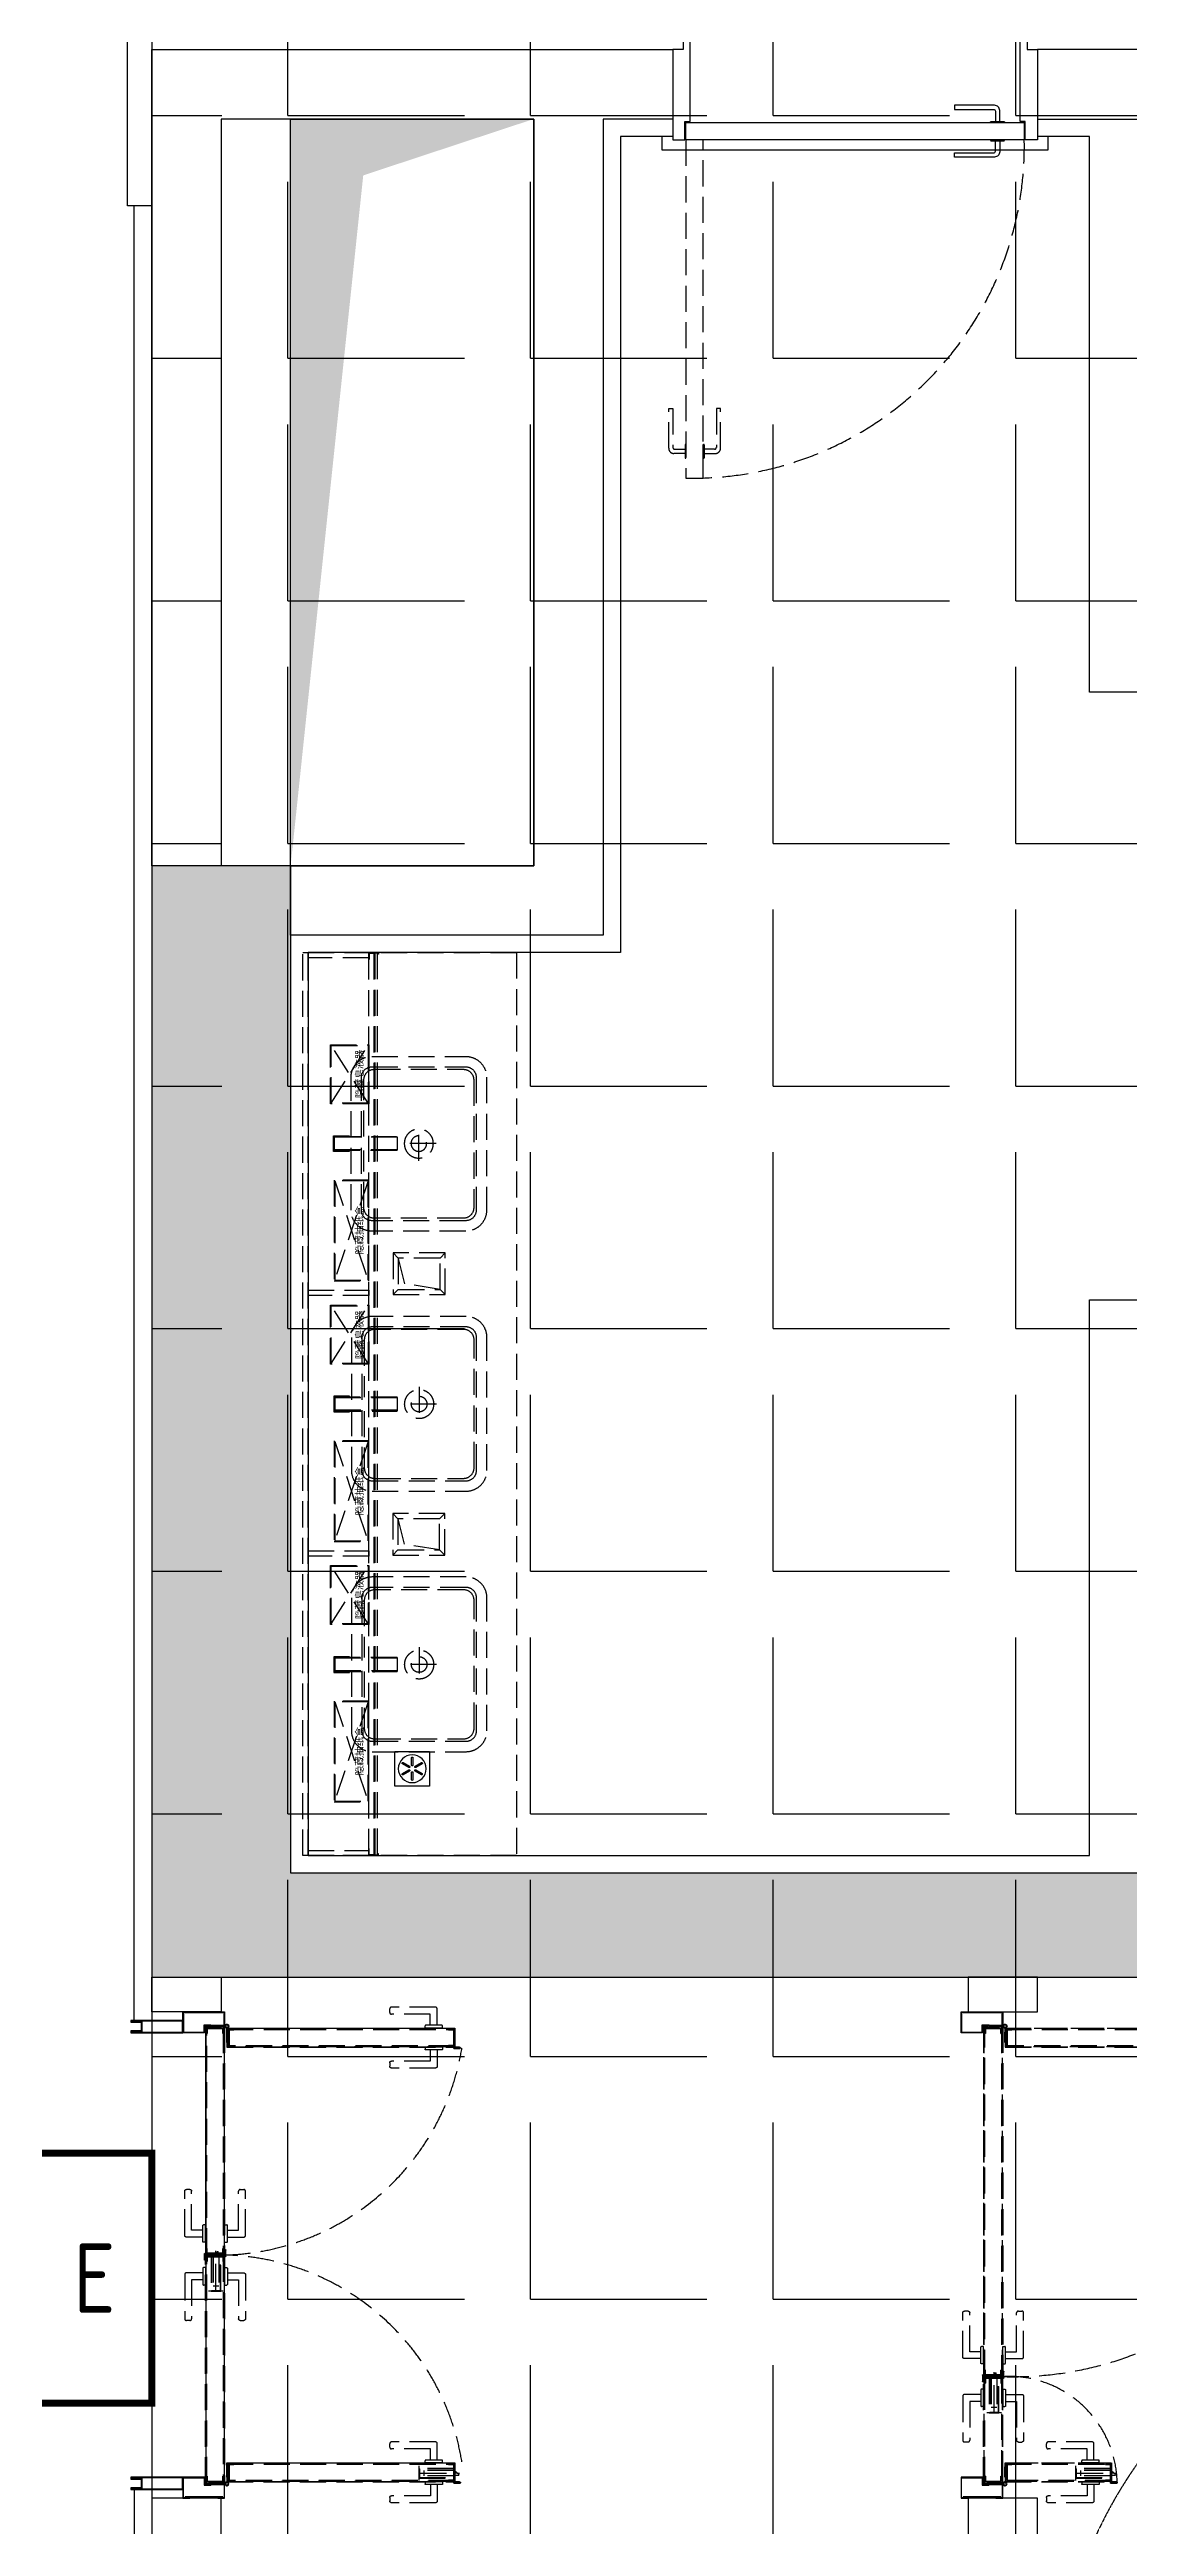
# Model space of a CAD drawing. Extents: x -284868 to 304789, y -137694 to 137894.
# Drawn here: x 134702 to 137811, y -6424 to 707 of the extents above; entities that cross this region are included whole.
import ezdxf
from ezdxf.enums import TextEntityAlignment as Align

# ---------------------------------------------------------------- set-up
doc = ezdxf.new("R2010")
doc.units = 0
doc.set_wipeout_variables(frame=1)
doc.linetypes.add('DASH', pattern=[0.35, 0.25, -0.1])
doc.layers.get('0').update_dxf_attribs({"linetype": 'CONTINUOUS'})
for name, color, linetype in [('0-墙', 4, 'CONTINUOUS'), ('0-建筑柱体', 251, 'CONTINUOUS'), ('0-非设计区域', 251, 'CONTINUOUS'), ('1P-DOOR-门扇', 2, 'CONTINUOUS'), ('1P-DP-门套', 2, 'CONTINUOUS'), ('1P-WFF-墙面完成面', 200, 'CONTINUOUS'), ('EQUIP-应急', 3, 'CONTINUOUS'), ('F-地漏', 8, 'CONTINUOUS'), ('P-完成面', 42, 'CONTINUOUS'), ('P-平面家具', 3, 'CONTINUOUS'), ('P-平面楼梯', 3, 'CONTINUOUS'), ('P-门扇', 6, 'CONTINUOUS')]:
    doc.layers.add(name, color=color, linetype=linetype)
doc.styles.add('_TEL_ATTDEF', font='GBENOR', dxfattribs={"width": 0.8, "height": 3, "bigfont": 'GBCBIG'})
doc.styles.add('_TEL_DIM', font='SIMPLEX', dxfattribs={"width": 0.8, "height": 3.5, "bigfont": 'HZTXT'})
doc.styles.add('微软雅黑', font='')
doc.styles.get('微软雅黑').set_extended_font_data('Microsoft YaHei')
pattern_1 = [(45, (-0.1692, 11.7), (-1.12253, 1.12253), []), (135, (-0.1692, 11.7), (-1.12253, -1.12253), [])]
pattern_2 = [(225, (0.1692, 38.3), (1.12253, -1.12253), []), (315, (0.1692, 38.3), (1.12253, 1.12253), [])]

# ---------------------------------------------------------------- blocks, each defined once
blk = doc.blocks.new('sgASGHHHH')
for points in [[(-109045.8, -904074), (-109045.8, -907274), (-108645.8, -906974), (-108645.8, -904074)], [(-108645.8, -906974), (-109045.8, -907274), (-102645.8, -907274), (-102995.8, -906974)]]:
    blk.add_hatch(color=256).paths.add_polyline_path(points)
at = {"color": 4}
for p, q in [((-109045.8, -904074), (-109045.8, -907274)), ((-108645.8, -904074), (-109045.8, -904074)), ((-108645.8, -904074), (-108645.8, -906974)), ((-108645.8, -906974), (-102995.8, -906974)), ((-109045.8, -907274), (-102645.8, -907274))]:
    blk.add_line(p, q, dxfattribs=at)
blk = doc.blocks.new('A$C00a7c3ed')
at = {"linetype": 'DASH'}
blk.add_lwpolyline([(-3800, 0, 0.414206), (-5100, -1300)], format="xyb", dxfattribs=at)
blk = doc.blocks.new('A$C612A7C51')
for p, q in [((0.2, 34.9), (2.5, 34.9)), ((0.2, 34.9), (0.2, -1.2)), ((2.5, 34.9), (2.5, -1.2)), ((0.2, -1.2), (0.6, -3.1))]:
    blk.add_line(p, q)
for centre, radius, start, end in [((1.4, -6.7), 5.62, 101.53696, 78.46304), ((1.4, -6.7), 3.75, 100.86771, 85.47503), ((3.5, -0.1), 3.43, 199.35235, 238.0625)]:
    blk.add_arc(centre, radius, start, end)
blk = doc.blocks.new('A$C46293241')
at = {"layer": '1P-DP-门套'}
h = blk.add_hatch(dxfattribs=at)
h.set_pattern_fill('ANSI37', color=8, scale=0.3, style=0)
h.set_pattern_definition([(45, (-55.7338, 55.9993), (-0.67352, 0.67352), []), (135, (-55.7338, 55.9993), (-0.67352, -0.67352), [])])
h.paths.add_polyline_path([(-44.4, 58), (-44.4, 56), (-55.7, 56), (-55.7, 58)])
h = blk.add_hatch(dxfattribs=at)
h.set_pattern_fill('ANSI37', color=8, scale=0.3, style=0)
h.set_pattern_definition([(45, (-40.75, 41.9725), (-0.67352, 0.67352), []), (135, (-40.75, 41.9725), (-0.67352, -0.67352), [])])
h.paths.add_polyline_path([(-38.7, 42), (-40.7, 42), (-40.7, 56.7), (-38.7, 56.7)])
at = {"layer": '1P-DP-门套', "color": 8}
for points in [[(-44.4, 58), (-44.4, 56), (-55.7, 56), (-55.7, 58)], [(-38.7, 42), (-40.7, 42), (-40.7, 56.7), (-38.7, 56.7)]]:
    blk.add_lwpolyline(points, close=True, dxfattribs=at)
at = {"layer": 'P-完成面'}
blk.add_lwpolyline([(-39.3, 40.1, 0.238815), (-38.7, 41.1), (-38.7, 58), (-60, 58), (-60, 120), (0, 120), (0, 100), (-1.2, 100), (-1.2, 118.8), (-58.8, 118.8), (-58.8, 59.2), (-37.5, 59.2), (-37.5, 40.5, -0.238815), (-38.1, 39.5), (-38.2, 39.4, 0.238815), (-38.7, 38.4), (-38.7, 1.2), (-1.2, 1.2), (-1.2, 20), (0, 20), (0, 0), (-39.9, 0), (-39.9, 39, -0.238815), (-39.4, 40), (-39.3, 40.1)], format="xyb", dxfattribs=at)
blk.add_lwpolyline([(-3.2, 113.6), (-1.2, 113.6), (-1.2, 5.6), (-3.2, 5.6)], close=True, dxfattribs=at)
blk = doc.blocks.new('A$C31043D8C')
at = {"layer": 'P-门扇', "color": 251, "linetype": 'DASH', "ltscale": 300}
for p, q in [((-25, 0), (-25, -6)), ((-25, 0), (25, 0)), ((25, 0), (25, -6)), ((-23, -8), (23, -8)), ((-10, -8), (-10, -55)), ((-5, -60), (122, -60)), ((10, -8), (10, -40)), ((10, -40), (122, -40)), ((127, -45), (127, -55))]:
    blk.add_line(p, q, dxfattribs=at)
for centre, radius, start, end in [((-23, -6), 2, 180, 270), ((-5, -55), 5, 180, 270), ((23, -6), 2, 270, 0), ((122, -45), 5, 0, 90), ((122, -55), 5, 270, 0)]:
    blk.add_arc(centre, radius, start, end, dxfattribs=at)
blk = doc.blocks.new('*U269')
at = {"layer": 'P-门扇', "linetype": 'DASH', "ltscale": 300}
h = blk.add_hatch(dxfattribs=at)
h.set_pattern_fill('ANSI37', color=251, scale=0.5, style=0)
h.set_pattern_definition(pattern_1)
h.paths.add_polyline_path([(2.3, 11.7), (2.3, 41.7), (-0.2, 41.7), (-0.2, 11.7)])
h = blk.add_hatch(dxfattribs=at)
h.set_pattern_fill('ANSI37', color=251, scale=0.2, style=0)
h.set_pattern_definition([(45, (657.35, 55.1438), (-0.449013, 0.449013), []), (135, (657.35, 55.1438), (-0.449013, -0.449013), [])])
h.paths.add_polyline_path([(657.4, 56), (669.3, 56), (669.3, 55.1), (657.4, 55.1)])
at = {"layer": 'P-门扇', "color": 251, "linetype": 'DASH', "ltscale": 300}
for points in [[(2.3, 11.7), (2.3, 41.7), (-0.2, 41.7), (-0.2, 11.7)], [(0.8, 54.2), (654.7, 54.2), (654.7, 51.2), (0.8, 51.2)], [(0.8, 3.8), (654.7, 3.8), (654.7, 0.8), (0.8, 0.8)], [(657.4, 56), (669.3, 56), (669.3, 55.1), (657.4, 55.1)]]:
    blk.add_lwpolyline(points, close=True, dxfattribs=at)
for points in [[(654.7, 57.6), (654.7, 0.8), (0.8, 0.8), (0.8, 10.8), (3.3, 10.8), (3.3, 24.1), (2.4, 24.1), (2.4, 11.6), (0, 11.6), (0, 0), (655.5, 0), (655.5, 56.8), (671.2, 56.8, 0.995191), (671.2, 57.6), (653.4, 57.6, 0.414214), (653.2, 57.4), (653.2, 55.2, -0.414214), (652.2, 54.2), (0.8, 54.2), (0.8, 42.5), (3.3, 42.5), (3.3, 24.2), (2.4, 24.2), (2.4, 41.8), (0, 41.8), (0, 55), (652.2, 55, 0.414214), (652.4, 55.2), (652.4, 57.4, -0.414214), (653.4, 58.4), (671.1, 58.4, -1), (671.2, 56), (657.4, 56), (657.4, 56.8)], [(6.5, 5), (19.8, 5), (19.8, 3.8), (19.8, 5), (6.5, 5, -0.414214), (6, 5.5), (6, 49.5, -0.414214), (6.5, 50), (19.8, 50), (19.8, 51.2), (6.5, 51.2, 0.414214), (4.8, 49.5), (4.8, 5.8, 0.414214), (6.8, 3.8), (19.8, 3.8)], [(651.4, 5), (638.2, 5), (638.2, 3.8), (638.2, 5), (651.4, 5, 0.414214), (652, 5.5), (652, 49.5, 0.414214), (651.4, 50), (638.2, 50), (638.2, 51.2), (651.4, 51.2, -0.414214), (653.2, 49.5), (653.2, 5.8, -0.414214), (651.1, 3.8), (638.2, 3.8)]]:
    blk.add_lwpolyline(points, format="xyb", dxfattribs=at)
at = {"layer": '1P-DOOR-门扇', "color": 8, "linetype": 'ByBlock', "rotation": 180}
blk.add_blockref('A$C31043D8C', (595.4, 55), dxfattribs=at)
at = {"layer": '1P-DOOR-门扇', "color": 8, "linetype": 'ByBlock', "xscale": -1}
blk.add_blockref('A$C31043D8C', (595.4, 0), dxfattribs=at)
blk = doc.blocks.new('*U270')
at = {"layer": 'P-门扇', "linetype": 'DASH', "ltscale": 300}
h = blk.add_hatch(dxfattribs=at)
h.set_pattern_fill('ANSI37', color=251, scale=0.5, style=0)
h.set_pattern_definition(pattern_1)
h.paths.add_polyline_path([(2.3, 11.7), (2.3, 41.7), (-0.2, 41.7), (-0.2, 11.7)])
h = blk.add_hatch(dxfattribs=at)
h.set_pattern_fill('ANSI37', color=251, scale=0.2, style=0)
h.set_pattern_definition([(45, (657.4896, 55.1438), (-0.449013, 0.449013), []), (135, (657.4896, 55.1438), (-0.449013, -0.449013), [])])
h.paths.add_polyline_path([(657.5, 56), (669.5, 56), (669.5, 55.1), (657.5, 55.1)])
at = {"layer": 'P-门扇', "color": 251, "linetype": 'DASH', "ltscale": 300}
for points in [[(2.3, 11.7), (2.3, 41.7), (-0.2, 41.7), (-0.2, 11.7)], [(0.8, 54.2), (654.8, 54.2), (654.8, 51.2), (0.8, 51.2)], [(0.8, 3.8), (654.8, 3.8), (654.8, 0.8), (0.8, 0.8)], [(657.5, 56), (669.5, 56), (669.5, 55.1), (657.5, 55.1)]]:
    blk.add_lwpolyline(points, close=True, dxfattribs=at)
for points in [[(654.8, 57.6), (654.8, 0.8), (0.8, 0.8), (0.8, 10.8), (3.3, 10.8), (3.3, 24.1), (2.4, 24.1), (2.4, 11.6), (0, 11.6), (0, 0), (655.6, 0), (655.6, 56.8), (671.3, 56.8, 0.995191), (671.3, 57.6), (653.5, 57.6, 0.414214), (653.3, 57.4), (653.3, 55.2, -0.414214), (652.3, 54.2), (0.8, 54.2), (0.8, 42.5), (3.3, 42.5), (3.3, 24.2), (2.4, 24.2), (2.4, 41.8), (0, 41.8), (0, 55), (652.3, 55, 0.414214), (652.5, 55.2), (652.5, 57.4, -0.414214), (653.5, 58.4), (671.3, 58.4, -1), (671.3, 56), (657.5, 56), (657.5, 56.8)], [(6.5, 5), (19.8, 5), (19.8, 3.8), (19.8, 5), (6.5, 5, -0.414214), (6, 5.5), (6, 49.5, -0.414214), (6.5, 50), (19.8, 50), (19.8, 51.2), (6.5, 51.2, 0.414214), (4.8, 49.5), (4.8, 5.8, 0.414214), (6.8, 3.8), (19.8, 3.8)], [(651.6, 5), (638.3, 5), (638.3, 3.8), (638.3, 5), (651.6, 5, 0.414214), (652.1, 5.5), (652.1, 49.5, 0.414214), (651.6, 50), (638.3, 50), (638.3, 51.2), (651.6, 51.2, -0.414214), (653.3, 49.5), (653.3, 5.8, -0.414214), (651.3, 3.8), (638.3, 3.8)]]:
    blk.add_lwpolyline(points, format="xyb", dxfattribs=at)
at = {"layer": '1P-DOOR-门扇', "color": 8, "linetype": 'ByBlock', "rotation": 180}
blk.add_blockref('A$C31043D8C', (595.6, 55), dxfattribs=at)
at = {"layer": '1P-DOOR-门扇', "color": 8, "linetype": 'ByBlock', "xscale": -1}
blk.add_blockref('A$C31043D8C', (595.6, 0), dxfattribs=at)
blk = doc.blocks.new('A$C0AC0499D')
at = {"layer": 'P-门扇', "color": 251, "linetype": 'DASH', "ltscale": 300}
for p, q in [((0, 6), (-12, 6)), ((-12, 4), (-12, 6)), ((-12, 4), (0, -6)), ((0, -10), (0, 10)), ((0, 10), (3, 10)), ((3, -10), (3, 10)), ((3, 8), (88, 8)), ((88, 8), (88, -8)), ((98.8, 0), (-13.9, 0)), ((-4, 0), (0, 0)), ((3, -10), (0, -10)), ((2, 0), (1.2, 0)), ((3, -8), (88, -8))]:
    blk.add_line(p, q, dxfattribs=at)
blk = doc.blocks.new('A$C6733057F')
at = {"layer": 'P-门扇', "color": 251, "linetype": 'DASH', "ltscale": 300}
blk.add_line((102.6, -21.2), (102.6, 21.2), dxfattribs=at)
for points in [[(3.5, 13.9), (102.6, 13.9), (102.6, -14.1), (3.5, -14.1)], [(3.5, 12.4), (101.1, 12.4), (101.1, -12.6), (3.5, -12.6)]]:
    blk.add_lwpolyline(points, dxfattribs=at)
at = {"layer": '1P-DOOR-门扇', "color": 8}
blk.add_blockref('A$C31043D8C', (60, -25), dxfattribs=at)
at = {"layer": 'P-门扇', "color": 251, "linetype": 'DASH', "ltscale": 300, "extrusion": (0, 0, -1), "zscale": -1, "rotation": 180}
blk.add_blockref('A$C0AC0499D', (0, 0), dxfattribs=at)
blk = doc.blocks.new('*U267')
at = {"layer": 'P-门扇', "linetype": 'DASH', "ltscale": 300}
h = blk.add_hatch(dxfattribs=at)
h.set_pattern_fill('ANSI37', color=251, scale=0.5, angle=180, style=0)
h.set_pattern_definition(pattern_2)
h.paths.add_polyline_path([(-2.3, 38.3), (-2.3, 8.3), (0.2, 8.3), (0.2, 38.3)])
h = blk.add_hatch(dxfattribs=at)
h.set_pattern_fill('ANSI37', color=251, scale=0.2, angle=180, style=0)
h.set_pattern_definition([(225, (-657.4896, -5.1438), (0.449013, -0.449013), []), (315, (-657.4896, -5.1438), (0.449013, 0.449013), [])])
h.paths.add_polyline_path([(-657.5, -6), (-669.5, -6), (-669.5, -5.1), (-657.5, -5.1)])
at = {"layer": 'P-门扇', "color": 251, "linetype": 'DASH', "ltscale": 300}
for points in [[(-654.8, -7.6), (-654.8, 49.2), (-0.8, 49.2), (-0.8, 39.2), (-3.3, 39.2), (-3.3, 25.9), (-2.4, 25.9), (-2.4, 38.4), (0, 38.4), (0, 50), (-655.6, 50), (-655.6, -6.8), (-671.3, -6.8, 0.995191), (-671.3, -7.6), (-653.5, -7.6, 0.414214), (-653.3, -7.4), (-653.3, -5.2, -0.414214), (-652.3, -4.2), (-0.8, -4.2), (-0.8, 7.5), (-3.3, 7.5), (-3.3, 25.8), (-2.4, 25.8), (-2.4, 8.2), (0, 8.2), (0, -5), (-652.3, -5, 0.414214), (-652.5, -5.2), (-652.5, -7.4, -0.414214), (-653.5, -8.4), (-671.3, -8.4, -1), (-671.3, -6), (-657.5, -6), (-657.5, -6.8)], [(-651.6, 45), (-638.3, 45), (-638.3, 46.2), (-638.3, 45), (-651.6, 45, 0.414214), (-652.1, 44.5), (-652.1, 0.5, 0.414214), (-651.6, 0), (-638.3, 0), (-638.3, -1.2), (-651.6, -1.2, -0.414214), (-653.3, 0.5), (-653.3, 44.2, -0.414214), (-651.3, 46.2), (-638.3, 46.2)], [(-6.5, 45), (-19.8, 45), (-19.8, 46.2), (-19.8, 45), (-6.5, 45, -0.414214), (-6, 44.5), (-6, 0.5, -0.414214), (-6.5, 0), (-19.8, 0), (-19.8, -1.2), (-6.5, -1.2, 0.414214), (-4.8, 0.5), (-4.8, 44.2, 0.414214), (-6.8, 46.2), (-19.8, 46.2)]]:
    blk.add_lwpolyline(points, format="xyb", dxfattribs=at)
for points in [[(-0.8, 46.2), (-654.8, 46.2), (-654.8, 49.2), (-0.8, 49.2)], [(-2.3, 38.3), (-2.3, 8.3), (0.2, 8.3), (0.2, 38.3)], [(-657.5, -6), (-669.5, -6), (-669.5, -5.1), (-657.5, -5.1)], [(-0.8, -4.2), (-654.8, -4.2), (-654.8, -1.2), (-0.8, -1.2)]]:
    blk.add_lwpolyline(points, close=True, dxfattribs=at)
at = {"layer": 'P-门扇', "color": 251, "linetype": 'DASH', "ltscale": 300, "extrusion": (0, 0, -1), "zscale": -1, "rotation": 180}
blk.add_blockref('A$C31043D8C', (595.6, 50), dxfattribs=at)
at = {"layer": 'P-门扇', "color": 251, "linetype": 'DASH', "ltscale": 300}
blk.add_blockref('A$C6733057F', (-655.6, 20), dxfattribs=at)
blk = doc.blocks.new('*U268')
at = {"layer": 'P-门扇', "linetype": 'DASH', "ltscale": 300}
h = blk.add_hatch(dxfattribs=at)
h.set_pattern_fill('ANSI37', color=251, scale=0.5, angle=180, style=0)
h.set_pattern_definition(pattern_2)
h.paths.add_polyline_path([(-2.3, 38.3), (-2.3, 8.3), (0.2, 8.3), (0.2, 38.3)])
h = blk.add_hatch(dxfattribs=at)
h.set_pattern_fill('ANSI37', color=251, scale=0.2, angle=180, style=0)
h.set_pattern_definition([(225, (-657.35, -5.1438), (0.449013, -0.449013), []), (315, (-657.35, -5.1438), (0.449013, 0.449013), [])])
h.paths.add_polyline_path([(-657.4, -6), (-669.3, -6), (-669.3, -5.1), (-657.4, -5.1)])
at = {"layer": 'P-门扇', "color": 251, "linetype": 'DASH', "ltscale": 300}
for points in [[(-654.7, -7.6), (-654.7, 49.2), (-0.8, 49.2), (-0.8, 39.2), (-3.3, 39.2), (-3.3, 25.9), (-2.4, 25.9), (-2.4, 38.4), (0, 38.4), (0, 50), (-655.5, 50), (-655.5, -6.8), (-671.2, -6.8, 0.995191), (-671.2, -7.6), (-653.4, -7.6, 0.414214), (-653.2, -7.4), (-653.2, -5.2, -0.414214), (-652.2, -4.2), (-0.8, -4.2), (-0.8, 7.5), (-3.3, 7.5), (-3.3, 25.8), (-2.4, 25.8), (-2.4, 8.2), (0, 8.2), (0, -5), (-652.2, -5, 0.414214), (-652.4, -5.2), (-652.4, -7.4, -0.414214), (-653.4, -8.4), (-671.1, -8.4, -1), (-671.2, -6), (-657.4, -6), (-657.4, -6.8)], [(-651.5, 45), (-638.2, 45), (-638.2, 46.2), (-638.2, 45), (-651.5, 45, 0.414214), (-652, 44.5), (-652, 0.5, 0.414214), (-651.5, 0), (-638.2, 0), (-638.2, -1.2), (-651.5, -1.2, -0.414214), (-653.2, 0.5), (-653.2, 44.2, -0.414214), (-651.2, 46.2), (-638.2, 46.2)], [(-6.5, 45), (-19.8, 45), (-19.8, 46.2), (-19.8, 45), (-6.5, 45, -0.414214), (-6, 44.5), (-6, 0.5, -0.414214), (-6.5, 0), (-19.8, 0), (-19.8, -1.2), (-6.5, -1.2, 0.414214), (-4.8, 0.5), (-4.8, 44.2, 0.414214), (-6.8, 46.2), (-19.8, 46.2)]]:
    blk.add_lwpolyline(points, format="xyb", dxfattribs=at)
for points in [[(-0.8, 46.2), (-654.7, 46.2), (-654.7, 49.2), (-0.8, 49.2)], [(-2.3, 38.3), (-2.3, 8.3), (0.2, 8.3), (0.2, 38.3)], [(-657.4, -6), (-669.3, -6), (-669.3, -5.1), (-657.4, -5.1)], [(-0.8, -4.2), (-654.7, -4.2), (-654.7, -1.2), (-0.8, -1.2)]]:
    blk.add_lwpolyline(points, close=True, dxfattribs=at)
at = {"layer": 'P-门扇', "color": 251, "linetype": 'DASH', "ltscale": 300, "extrusion": (0, 0, -1), "zscale": -1, "rotation": 180}
blk.add_blockref('A$C31043D8C', (595.5, 50), dxfattribs=at)
at = {"layer": 'P-门扇', "color": 251, "linetype": 'DASH', "ltscale": 300}
blk.add_blockref('A$C6733057F', (-655.5, 20), dxfattribs=at)
blk = doc.blocks.new('*U277')
at = {"layer": 'P-门扇', "linetype": 'DASH', "ltscale": 300}
h = blk.add_hatch(dxfattribs=at)
h.set_pattern_fill('ANSI37', color=251, scale=0.5, style=0)
h.set_pattern_definition(pattern_1)
h.paths.add_polyline_path([(2.3, 11.7), (2.3, 41.7), (-0.2, 41.7), (-0.2, 11.7)])
h = blk.add_hatch(dxfattribs=at)
h.set_pattern_fill('ANSI37', color=251, scale=0.2, style=0)
h.set_pattern_definition([(45, (1001.9, 55.1438), (-0.449013, 0.449013), []), (135, (1001.9, 55.1438), (-0.449013, -0.449013), [])])
h.paths.add_polyline_path([(1001.9, 56), (1013.9, 56), (1013.9, 55.1), (1001.9, 55.1)])
at = {"layer": 'P-门扇', "color": 251, "linetype": 'DASH', "ltscale": 300}
for points in [[(2.3, 11.7), (2.3, 41.7), (-0.2, 41.7), (-0.2, 11.7)], [(0.8, 54.2), (999.2, 54.2), (999.2, 51.2), (0.8, 51.2)], [(0.8, 3.8), (999.2, 3.8), (999.2, 0.8), (0.8, 0.8)], [(1001.9, 56), (1013.9, 56), (1013.9, 55.1), (1001.9, 55.1)]]:
    blk.add_lwpolyline(points, close=True, dxfattribs=at)
for points in [[(999.2, 57.6), (999.2, 0.8), (0.8, 0.8), (0.8, 10.8), (3.3, 10.8), (3.3, 24.1), (2.4, 24.1), (2.4, 11.6), (0, 11.6), (0, 0), (1000, 0), (1000, 56.8), (1015.7, 56.8, 0.995191), (1015.7, 57.6), (997.9, 57.6, 0.414214), (997.7, 57.4), (997.7, 55.2, -0.414214), (996.7, 54.2), (0.8, 54.2), (0.8, 42.5), (3.3, 42.5), (3.3, 24.2), (2.4, 24.2), (2.4, 41.8), (0, 41.8), (0, 55), (996.7, 55, 0.414214), (996.9, 55.2), (996.9, 57.4, -0.414214), (997.9, 58.4), (1015.7, 58.4, -1), (1015.7, 56), (1001.9, 56), (1001.9, 56.8)], [(6.5, 5), (19.8, 5), (19.8, 3.8), (19.8, 5), (6.5, 5, -0.414214), (6, 5.5), (6, 49.5, -0.414214), (6.5, 50), (19.8, 50), (19.8, 51.2), (6.5, 51.2, 0.414214), (4.8, 49.5), (4.8, 5.8, 0.414214), (6.8, 3.8), (19.8, 3.8)], [(996, 5), (982.7, 5), (982.7, 3.8), (982.7, 5), (996, 5, 0.414214), (996.5, 5.5), (996.5, 49.5, 0.414214), (996, 50), (982.7, 50), (982.7, 51.2), (996, 51.2, -0.414214), (997.7, 49.5), (997.7, 5.8, -0.414214), (995.7, 3.8), (982.7, 3.8)]]:
    blk.add_lwpolyline(points, format="xyb", dxfattribs=at)
at = {"layer": '1P-DOOR-门扇', "color": 8, "linetype": 'ByBlock', "rotation": 180}
blk.add_blockref('A$C31043D8C', (940, 55), dxfattribs=at)
at = {"layer": '1P-DOOR-门扇', "color": 8, "linetype": 'ByBlock', "xscale": -1}
blk.add_blockref('A$C31043D8C', (940, 0), dxfattribs=at)
blk = doc.blocks.new('*U278')
at = {"layer": 'P-门扇', "linetype": 'DASH', "ltscale": 300}
h = blk.add_hatch(dxfattribs=at)
h.set_pattern_fill('ANSI37', color=251, scale=0.5, style=0)
h.set_pattern_definition(pattern_1)
h.paths.add_polyline_path([(2.3, 11.7), (2.3, 41.7), (-0.2, 41.7), (-0.2, 11.7)])
h = blk.add_hatch(dxfattribs=at)
h.set_pattern_fill('ANSI37', color=251, scale=0.2, style=0)
h.set_pattern_definition([(45, (1007.4888, 55.1438), (-0.449013, 0.449013), []), (135, (1007.4888, 55.1438), (-0.449013, -0.449013), [])])
h.paths.add_polyline_path([(1007.5, 56), (1019.5, 56), (1019.5, 55.1), (1007.5, 55.1)])
at = {"layer": 'P-门扇', "color": 251, "linetype": 'DASH', "ltscale": 300}
for points in [[(2.3, 11.7), (2.3, 41.7), (-0.2, 41.7), (-0.2, 11.7)], [(0.8, 54.2), (1004.8, 54.2), (1004.8, 51.2), (0.8, 51.2)], [(0.8, 3.8), (1004.8, 3.8), (1004.8, 0.8), (0.8, 0.8)], [(1007.5, 56), (1019.5, 56), (1019.5, 55.1), (1007.5, 55.1)]]:
    blk.add_lwpolyline(points, close=True, dxfattribs=at)
for points in [[(1004.8, 57.6), (1004.8, 0.8), (0.8, 0.8), (0.8, 10.8), (3.3, 10.8), (3.3, 24.1), (2.4, 24.1), (2.4, 11.6), (0, 11.6), (0, 0), (1005.6, 0), (1005.6, 56.8), (1021.3, 56.8, 0.995191), (1021.3, 57.6), (1003.5, 57.6, 0.414214), (1003.3, 57.4), (1003.3, 55.2, -0.414214), (1002.3, 54.2), (0.8, 54.2), (0.8, 42.5), (3.3, 42.5), (3.3, 24.2), (2.4, 24.2), (2.4, 41.8), (0, 41.8), (0, 55), (1002.3, 55, 0.414214), (1002.5, 55.2), (1002.5, 57.4, -0.414214), (1003.5, 58.4), (1021.3, 58.4, -1), (1021.3, 56), (1007.5, 56), (1007.5, 56.8)], [(6.5, 5), (19.8, 5), (19.8, 3.8), (19.8, 5), (6.5, 5, -0.414214), (6, 5.5), (6, 49.5, -0.414214), (6.5, 50), (19.8, 50), (19.8, 51.2), (6.5, 51.2, 0.414214), (4.8, 49.5), (4.8, 5.8, 0.414214), (6.8, 3.8), (19.8, 3.8)], [(1001.6, 5), (988.3, 5), (988.3, 3.8), (988.3, 5), (1001.6, 5, 0.414214), (1002.1, 5.5), (1002.1, 49.5, 0.414214), (1001.6, 50), (988.3, 50), (988.3, 51.2), (1001.6, 51.2, -0.414214), (1003.3, 49.5), (1003.3, 5.8, -0.414214), (1001.3, 3.8), (988.3, 3.8)]]:
    blk.add_lwpolyline(points, format="xyb", dxfattribs=at)
at = {"layer": '1P-DOOR-门扇', "color": 8, "linetype": 'ByBlock', "rotation": 180}
blk.add_blockref('A$C31043D8C', (945.6, 55), dxfattribs=at)
at = {"layer": '1P-DOOR-门扇', "color": 8, "linetype": 'ByBlock', "xscale": -1}
blk.add_blockref('A$C31043D8C', (945.6, 0), dxfattribs=at)
blk = doc.blocks.new('*U279')
at = {"layer": 'P-门扇', "linetype": 'DASH', "ltscale": 300}
h = blk.add_hatch(dxfattribs=at)
h.set_pattern_fill('ANSI37', color=251, scale=0.5, angle=180, style=0)
h.set_pattern_definition(pattern_2)
h.paths.add_polyline_path([(-2.3, 38.3), (-2.3, 8.3), (0.2, 8.3), (0.2, 38.3)])
h = blk.add_hatch(dxfattribs=at)
h.set_pattern_fill('ANSI37', color=251, scale=0.2, angle=180, style=0)
h.set_pattern_definition([(225, (-307.4904, -5.1438), (0.449013, -0.449013), []), (315, (-307.4904, -5.1438), (0.449013, 0.449013), [])])
h.paths.add_polyline_path([(-307.5, -6), (-319.5, -6), (-319.5, -5.1), (-307.5, -5.1)])
at = {"layer": 'P-门扇', "color": 251, "linetype": 'DASH', "ltscale": 300}
for points in [[(-304.8, -7.6), (-304.8, 49.2), (-0.8, 49.2), (-0.8, 39.2), (-3.3, 39.2), (-3.3, 25.9), (-2.4, 25.9), (-2.4, 38.4), (0, 38.4), (0, 50), (-305.6, 50), (-305.6, -6.8), (-321.3, -6.8, 0.995191), (-321.3, -7.6), (-303.5, -7.6, 0.414214), (-303.3, -7.4), (-303.3, -5.2, -0.414214), (-302.3, -4.2), (-0.8, -4.2), (-0.8, 7.5), (-3.3, 7.5), (-3.3, 25.8), (-2.4, 25.8), (-2.4, 8.2), (0, 8.2), (0, -5), (-302.3, -5, 0.414214), (-302.5, -5.2), (-302.5, -7.4, -0.414214), (-303.5, -8.4), (-321.3, -8.4, -1), (-321.3, -6), (-307.5, -6), (-307.5, -6.8)], [(-301.6, 45), (-288.3, 45), (-288.3, 46.2), (-288.3, 45), (-301.6, 45, 0.414214), (-302.1, 44.5), (-302.1, 0.5, 0.414214), (-301.6, 0), (-288.3, 0), (-288.3, -1.2), (-301.6, -1.2, -0.414214), (-303.3, 0.5), (-303.3, 44.2, -0.414214), (-301.3, 46.2), (-288.3, 46.2)], [(-6.5, 45), (-19.8, 45), (-19.8, 46.2), (-19.8, 45), (-6.5, 45, -0.414214), (-6, 44.5), (-6, 0.5, -0.414214), (-6.5, 0), (-19.8, 0), (-19.8, -1.2), (-6.5, -1.2, 0.414214), (-4.8, 0.5), (-4.8, 44.2, 0.414214), (-6.8, 46.2), (-19.8, 46.2)]]:
    blk.add_lwpolyline(points, format="xyb", dxfattribs=at)
for points in [[(-0.8, 46.2), (-304.8, 46.2), (-304.8, 49.2), (-0.8, 49.2)], [(-2.3, 38.3), (-2.3, 8.3), (0.2, 8.3), (0.2, 38.3)], [(-307.5, -6), (-319.5, -6), (-319.5, -5.1), (-307.5, -5.1)], [(-0.8, -4.2), (-304.8, -4.2), (-304.8, -1.2), (-0.8, -1.2)]]:
    blk.add_lwpolyline(points, close=True, dxfattribs=at)
at = {"layer": 'P-门扇', "color": 251, "linetype": 'DASH', "ltscale": 300, "extrusion": (0, 0, -1), "zscale": -1, "rotation": 180}
blk.add_blockref('A$C31043D8C', (245.6, 50), dxfattribs=at)
at = {"layer": 'P-门扇', "color": 251, "linetype": 'DASH', "ltscale": 300}
blk.add_blockref('A$C6733057F', (-305.6, 20), dxfattribs=at)
blk = doc.blocks.new('*U276')
at = {"layer": 'P-门扇', "linetype": 'DASH', "ltscale": 300}
h = blk.add_hatch(dxfattribs=at)
h.set_pattern_fill('ANSI37', color=251, scale=0.5, angle=180, style=0)
h.set_pattern_definition(pattern_2)
h.paths.add_polyline_path([(-2.3, 38.3), (-2.3, 8.3), (0.2, 8.3), (0.2, 38.3)])
h = blk.add_hatch(dxfattribs=at)
h.set_pattern_fill('ANSI37', color=251, scale=0.2, angle=180, style=0)
h.set_pattern_definition([(225, (-307.9, -5.1438), (0.449013, -0.449013), []), (315, (-307.9, -5.1438), (0.449013, 0.449013), [])])
h.paths.add_polyline_path([(-307.9, -6), (-319.9, -6), (-319.9, -5.1), (-307.9, -5.1)])
at = {"layer": 'P-门扇', "color": 251, "linetype": 'DASH', "ltscale": 300}
for points in [[(-305.2, -7.6), (-305.2, 49.2), (-0.8, 49.2), (-0.8, 39.2), (-3.3, 39.2), (-3.3, 25.9), (-2.4, 25.9), (-2.4, 38.4), (0, 38.4), (0, 50), (-306, 50), (-306, -6.8), (-321.7, -6.8, 0.995191), (-321.7, -7.6), (-303.9, -7.6, 0.414214), (-303.7, -7.4), (-303.7, -5.2, -0.414214), (-302.7, -4.2), (-0.8, -4.2), (-0.8, 7.5), (-3.3, 7.5), (-3.3, 25.8), (-2.4, 25.8), (-2.4, 8.2), (0, 8.2), (0, -5), (-302.7, -5, 0.414214), (-302.9, -5.2), (-302.9, -7.4, -0.414214), (-303.9, -8.4), (-321.7, -8.4, -1), (-321.7, -6), (-307.9, -6), (-307.9, -6.8)], [(-302, 45), (-288.7, 45), (-288.7, 46.2), (-288.7, 45), (-302, 45, 0.414214), (-302.5, 44.5), (-302.5, 0.5, 0.414214), (-302, 0), (-288.7, 0), (-288.7, -1.2), (-302, -1.2, -0.414214), (-303.7, 0.5), (-303.7, 44.2, -0.414214), (-301.7, 46.2), (-288.7, 46.2)], [(-6.5, 45), (-19.8, 45), (-19.8, 46.2), (-19.8, 45), (-6.5, 45, -0.414214), (-6, 44.5), (-6, 0.5, -0.414214), (-6.5, 0), (-19.8, 0), (-19.8, -1.2), (-6.5, -1.2, 0.414214), (-4.8, 0.5), (-4.8, 44.2, 0.414214), (-6.8, 46.2), (-19.8, 46.2)]]:
    blk.add_lwpolyline(points, format="xyb", dxfattribs=at)
for points in [[(-0.8, 46.2), (-305.2, 46.2), (-305.2, 49.2), (-0.8, 49.2)], [(-2.3, 38.3), (-2.3, 8.3), (0.2, 8.3), (0.2, 38.3)], [(-307.9, -6), (-319.9, -6), (-319.9, -5.1), (-307.9, -5.1)], [(-0.8, -4.2), (-305.2, -4.2), (-305.2, -1.2), (-0.8, -1.2)]]:
    blk.add_lwpolyline(points, close=True, dxfattribs=at)
at = {"layer": 'P-门扇', "color": 251, "linetype": 'DASH', "ltscale": 300, "extrusion": (0, 0, -1), "zscale": -1, "rotation": 180}
blk.add_blockref('A$C31043D8C', (246, 50), dxfattribs=at)
at = {"layer": 'P-门扇', "color": 251, "linetype": 'DASH', "ltscale": 300}
blk.add_blockref('A$C6733057F', (-306, 20), dxfattribs=at)
blk = doc.blocks.new('执手1')
at = {"layer": 'P-门扇', "color": 251}
blk.add_lwpolyline([(49.5, 123.8), (37.5, 123.8), (37.5, 11.2, -0.414214), (32.5, 6.2), (2.5, 6.2), (2.5, -6.2), (34.5, -6.2, 0.414214), (49.5, 8.8), (49.5, 123.8)], format="xyb", dxfattribs=at)
blk.add_lwpolyline([(0, 20), (1, 20, -0.414214), (2.5, 18.5), (2.5, -18.5, -0.414214), (1, -20), (0, -20)], format="xyb", close=True, dxfattribs=at)
blk = doc.blocks.new('A$Caa840995')
at = {"layer": 'P-门扇'}
blk.add_lwpolyline([(3, -53), (3, -3), (977, -3), (977, -53)], close=True, dxfattribs=at)
at = {"layer": 'P-门扇', "color": 251, "linetype": 'DASH', "ltscale": 300}
blk.add_lwpolyline([(3, -1027), (30, -1027), (30, -1027), (53, -1027), (53, -53), (30, -53), (30, -53), (3, -53)], close=True, dxfattribs=at)
for points in [[(-46.5, -826.2), (-34.5, -826.2), (-34.5, -938.8, 0.414214), (-29.5, -943.8), (0.5, -943.8), (0.5, -956.2), (-31.5, -956.2, -0.414214), (-46.5, -941.2), (-46.5, -826.2)], [(102.5, -826.2), (90.5, -826.2), (90.5, -938.8, -0.414214), (85.5, -943.8), (55.5, -943.8), (55.5, -956.2), (87.5, -956.2, 0.414214), (102.5, -941.2), (102.5, -826.2)]]:
    blk.add_lwpolyline(points, format="xyb", dxfattribs=at)
for points in [[(3, -930), (2, -930, 0.414214), (0.5, -931.5), (0.5, -968.5, 0.414214), (2, -970), (3, -970)], [(53, -930), (54, -930, -0.414214), (55.5, -931.5), (55.5, -968.5, -0.414214), (54, -970), (53, -970)]]:
    blk.add_lwpolyline(points, format="xyb", close=True, dxfattribs=at)
blk.add_arc((21.5, -71.5), 955.7, 268.8908, 1.1092, dxfattribs=at)
at = {"layer": 'P-门扇', "color": 251, "linetype": 'DASH', "ltscale": 300, "rotation": 90.00000000000003}
blk.add_blockref('执手1', (900, -3), dxfattribs=at)
at = {"layer": 'P-门扇', "color": 251, "linetype": 'DASH', "ltscale": 300, "extrusion": (0, 0, -1), "zscale": -1, "rotation": 270}
blk.add_blockref('执手1', (-900, -53), dxfattribs=at)
blk = doc.blocks.new('A$C321B403F')
at = {"layer": 'P-平面家具', "linetype": 'DASH', "ltscale": 300}
for p, q in [((-18, -245.5), (-18, -65.5)), ((18, -245.5), (18, -65.5))]:
    blk.add_line(p, q, dxfattribs=at)
at = {"layer": 'P-平面家具', "color": 251, "linetype": 'DASH', "ltscale": 300}
for p, q in [((0, -357.6), (0, -258.4)), ((49.6, -308), (-49.6, -308))]:
    blk.add_line(p, q, dxfattribs=at)
at = {"layer": 'P-平面家具', "linetype": 'DASH', "ltscale": 300}
blk.add_lwpolyline([(20, -107.5), (22.5, -107.5), (22.5, -62.5), (-22.5, -62.5), (-22.5, -107.5), (-20, -107.5)], dxfattribs=at)
for points in [[(-18, -245.5), (18, -245.5, 0.414214), (20, -243.5), (20, -67.5, 0.414214), (18, -65.5), (-18, -65.5, 0.414214), (-20, -67.5), (-20, -243.5, 0.414214)], [(-190.9, -473), (192.1, -473, 0.414214), (222.1, -443), (222.1, -173, 0.414214), (192.1, -143), (-190.9, -143, 0.414214), (-220.9, -173), (-220.9, -443, 0.414214)]]:
    blk.add_lwpolyline(points, format="xyb", close=True, dxfattribs=at)
at = {"layer": 'P-平面家具', "color": 251, "linetype": 'DASH', "ltscale": 300}
blk.add_lwpolyline([(-190.9, -503), (192.1, -503, 0.414214), (252.1, -443), (252.1, -173, 0.414214), (192.1, -113), (-190.9, -113, 0.414214), (-250.9, -173), (-250.9, -443, 0.414214)], format="xyb", close=True, dxfattribs=at)
at = {"layer": 'P-平面家具', "linetype": 'DASH', "ltscale": 300}
blk.add_lwpolyline([(-20, -150), (-183.9, -150, 0.414214), (-213.9, -180), (-213.9, -436, 0.414214), (-183.9, -466), (185.1, -466, 0.414214), (215.1, -436), (215.1, -180, 0.414214), (185.1, -150), (20, -150)], format="xyb", dxfattribs=at)
at = {"layer": 'P-平面家具', "color": 251, "linetype": 'DASH', "ltscale": 300}
for radius in [41.8, 22.5]:
    blk.add_circle((0, -308), radius, dxfattribs=at)
blk = doc.blocks.new('A$C6B6E40B6')
at = {"color": 251, "linetype": 'DASH', "ltscale": 300}
blk.add_wipeout([(-60, 150), (60, 150), (60, 0), (-60, 0)], dxfattribs=at).dxf.layer = 'P-平面家具'
at = {"layer": 'P-平面家具', "color": 251, "linetype": 'DASH', "ltscale": 300}
for p, q in [((-45, 135), (-60, 150)), ((45, 135), (60, 150)), ((-45, 15), (-60, 0)), ((45, 15), (60, 0))]:
    blk.add_line(p, q, dxfattribs=at)
for points in [[(-60, 0), (60, 0), (60, 150), (-60, 150)], [(-45, 15), (45, 15), (45, 135), (-45, 135)]]:
    blk.add_lwpolyline(points, close=True, dxfattribs=at)
blk.add_lwpolyline([(-45, 15), (-28.4, 115.9), (45, 135)], dxfattribs=at)
blk = doc.blocks.new('皂液器')
at = {"layer": 'P-平面家具', "color": 251, "linetype": 'DASH', "ltscale": 300}
for p, q in [((83, -108), (-83, -2)), ((83, -2), (-83, -108))]:
    blk.add_line(p, q, dxfattribs=at)
for points in [[(-85, -110), (-85, 0), (85, 0), (85, -110)], [(-83, -108), (-83, -2), (83, -2), (83, -108)]]:
    blk.add_lwpolyline(points, close=True, dxfattribs=at)
blk = doc.blocks.new('手纸箱')
at = {"layer": 'P-平面家具', "color": 251, "linetype": 'DASH', "ltscale": 300}
for p, q in [((143, -98), (-143, -2)), ((143, -2), (-143, -98))]:
    blk.add_line(p, q, dxfattribs=at)
for points in [[(-145, -100), (-145, 0), (145, 0), (145, -100)], [(-143, -98), (-143, -2), (143, -2), (143, -98)]]:
    blk.add_lwpolyline(points, close=True, dxfattribs=at)
blk = doc.blocks.new('A$C10B6540A')
at = {"layer": 'P-平面家具', "color": 251, "linetype": 'DASH', "ltscale": 300}
blk.add_line((13.5, 15), (13.5, 15), dxfattribs=at)
for points in [[(2600, 15), (2600, 0), (0, 0), (0, 15)], [(862.5, 0), (877.5, 0), (877.5, -175), (862.5, -175)], [(1612.5, 0), (1627.5, 0), (1627.5, -175), (1612.5, -175)], [(2585, 0), (2600, 0), (2600, -175), (2585, -175)], [(0, 0), (15, 0), (15, -175), (0, -175)], [(2, -190), (2, -175), (2598, -175), (2598, -190)], [(2, -190), (2598, -190), (2598, -192), (2, -192)]]:
    blk.add_lwpolyline(points, close=True, dxfattribs=at)
for points in [[(20, -175), (0, -175), (0, -203), (5, -203), (5, -200), (3.8, -200), (3.8, -201.8), (1.2, -201.8), (1.2, -176.2), (20, -176.2), (20, -175)], [(3, -200), (2597, -200), (2598, -199), (2598, -192), (2, -192), (2, -199), (3, -200)], [(2580, -175), (2600, -175), (2600, -203), (2595, -203), (2595, -200), (2596.2, -200), (2596.2, -201.8), (2598.8, -201.8), (2598.8, -176.2), (2580, -176.2), (2580, -175)]]:
    blk.add_lwpolyline(points, dxfattribs=at)
at = {"layer": 'P-平面家具', "color": 251, "linetype": 'DASH', "ltscale": 300, "rotation": 180}
for p in [(750, -175), (1500, -175), (2249.1, -175)]:
    blk.add_blockref('皂液器', p, dxfattribs=at)
at = {"layer": 'P-平面家具', "color": 251, "linetype": 'DASH', "ltscale": 300, "xscale": -1, "rotation": 180}
for p in [(300, -175), (1049.1, -175), (1800, -175)]:
    blk.add_blockref('手纸箱', p, dxfattribs=at)
at = {"layer": 'P-平面家具', "color": 251, "linetype": 'DASH', "ltscale": 300, "style": '微软雅黑'}
for s, p in [('隐藏抽纸盒', (230.5, -158.2)), ('隐藏皂液器', (680.5, -158.2)), ('隐藏抽纸盒', (979.6, -158.2)), ('隐藏皂液器', (1429.6, -158.2)), ('隐藏抽纸盒', (1730.5, -158.2)), ('隐藏皂液器', (2180.5, -158.2))]:
    blk.add_text(s, height=20, dxfattribs=at).set_placement(p)
blk = doc.blocks.new('A$C3B184003')
blk.add_lwpolyline([(0, -100), (100, -100), (100, 0), (0, 0)], close=True)
at = {"color": 8}
for points in [[(42.7, -45.8), (42.7, -45.8, 0.414214), (41.9, -43), (23.7, -32.5, 0.414214), (21, -33.3), (21, -33.3, 0.414214), (21.7, -36), (39.9, -46.5, 0.414214)], [(42.7, -54.2), (42.7, -54.2, 0.414214), (39.9, -53.5), (21.7, -64, 0.414214), (21, -66.7), (21, -66.7, 0.414214), (23.7, -67.5), (41.9, -57, 0.414214)], [(50, -41.5), (50, -41.5, 0.414214), (52, -39.5), (52, -18.5, 0.414214), (50, -16.5), (50, -16.5, 0.414214), (48, -18.5), (48, -39.5, 0.414214)], [(50, -58.5), (50, -58.5, 0.414214), (48, -60.5), (48, -81.5, 0.414214), (50, -83.5), (50, -83.5, 0.414214), (52, -81.5), (52, -60.5, 0.414214)], [(57.3, -45.8), (57.3, -45.8, 0.414214), (60.1, -46.5), (78.3, -36, 0.414214), (79, -33.3), (79, -33.3, 0.414214), (76.3, -32.5), (58.1, -43, 0.414214)], [(57.3, -54.2), (57.3, -54.2, 0.414214), (58.1, -57), (76.3, -67.5, 0.414214), (79, -66.7), (79, -66.7, 0.414214), (78.3, -64), (60.1, -53.5, 0.414214)]]:
    blk.add_lwpolyline(points, format="xyb", close=True, dxfattribs=at)
blk.add_circle((50, -50), 40, dxfattribs=at)
blk = doc.blocks.new('$equip$00002534')
for p, q in [((-0.72, 0.66), (-0.72, 0)), ((0.72, 0.66), (-0.72, 0.66)), ((0.72, 0), (0.72, 0.66)), ((-0.72, 0), (0.72, 0))]:
    blk.add_line(p, q)
at = {"const_width": 0.04}
blk.add_lwpolyline([(-0.72, 0.66), (-0.72, 0), (0.72, 0), (0.72, 0.66), (-0.72, 0.66), (-0.72, 0)], dxfattribs=at)
for p in [(0, 0.66), (-0.72, 0.33), (0.72, 0.33), (0, 0)]:
    blk.add_point(p)
at = {"color": 7, "style": '_TEL_DIM'}
blk.add_attdef('$TEXT$', text='', height=0.4, dxfattribs=at).set_placement((0, 0.33), align=Align.MIDDLE_CENTER)
at = {"color": 7, "style": '_TEL_DIM', "flags": 1}
blk.add_attdef('A', text='', height=0.00002, dxfattribs=at).set_placement((0, 0), align=Align.MIDDLE_CENTER)

msp = doc.modelspace()

# ---------------------------------------------------------------- linework, layer by layer
at = {"layer": '0-墙'}
for points in [[(138996.5, 907.3), (138996.5, 707.3), (137546.5, 707.3), (137546.5, 507.3), (141196.5, 507.3), (141196.5, -1642.7), (141396.5, -1642.7), (141396.5, 1157.3)], [(134996.5, -1642.7), (134996.5, 707.3), (136496.5, 707.3), (136496.5, 507.3), (136296.5, 507.3), (136296.5, -1842.7), (135396.5, -1842.7), (135396.5, -1642.7), (136096.5, -1642.7), (136096.5, 507.3), (135196.5, 507.3), (135196.5, -1642.7), (134996.5, -1642.7)], [(135196.5, -7692.7), (135196.5, -6342.7), (134996.5, -6342.7), (134996.5, -8492.7), (135196.5, -8492.7), (135196.5, -7892.7), (137346.5, -7892.7), (137346.5, -8492.7), (137546.5, -8492.7), (137546.5, -6342.7), (137346.5, -6342.7), (137346.5, -7692.7), (135196.5, -7692.7)]]:
    msp.add_lwpolyline(points, dxfattribs=at)
at = {"layer": '0-墙', "color": 251}
msp.add_lwpolyline([(135396.5, 507.3), (136096.5, 507.3), (136096.5, -1642.7), (135396.5, -1642.7)], close=True, dxfattribs=at)
at = {"layer": '0-墙'}
for points in [[(134996.5, -4842.7), (135196.5, -4842.7), (135196.5, -4942.7), (134996.5, -4942.7)], [(137546.5, -4842.7), (137346.5, -4842.7), (137346.5, -4942.7), (137546.5, -4942.7)]]:
    msp.add_lwpolyline(points, close=True, dxfattribs=at)
at = {"layer": '0-墙', "color": 251}
msp.add_solid([(135396.5, -1642.7), (135396.5, 507.3), (135605.5, 345), (136096.5, 507.3)], dxfattribs=at)
at = {"layer": '1P-WFF-墙面完成面'}
msp.add_lwpolyline([(136496.5, 507.3), (136496.5, 447.3)], dxfattribs=at)
at = {"layer": 'P-完成面'}
for points in [[(134996.5, 257.3), (134926.5, 257.3), (134926.5, 757.3), (136526.5, 757.3)], [(136496.5, 707.3), (136496.5, 447.3), (136531.5, 447.3), (136531.5, 500.3), (136546.5, 500.3), (136546.5, 767.3), (136526.5, 767.3), (136526.5, 707.3), (136496.5, 707.3)], [(137546.5, 707.3), (137546.5, 447.3), (137511.5, 447.3), (137511.5, 500.3), (137496.5, 500.3), (137496.5, 767.3), (137516.5, 767.3), (137516.5, 707.3), (137546.5, 707.3)], [(136496.5, 507.3), (136496.5, 457.3), (136346.5, 457.3), (136346.5, -1892.7), (135446.5, -1892.7), (135446.5, -4492.7), (137696.5, -4492.7), (137696.5, -2892.7), (137846.5, -2892.7), (137846.5, -4492.7), (140996.5, -4492.7), (140996.5, 457.3), (137846.5, 457.3), (137846.5, -1142.7), (137696.5, -1142.7), (137696.5, 457.3), (137546.5, 457.3)], [(134946.5, -4967.7), (134946.5, 257.3)], [(134946.5, -6317.7), (134946.5, -11881.5)]]:
    msp.add_lwpolyline(points, dxfattribs=at)
for points in [[(134936.5, -4967.7), (134936.5, -4972.7), (134966.5, -4972.7), (134966.5, -4997.7), (134936.5, -4997.7), (134936.5, -5002.7), (135086.5, -5002.7), (135086.5, -4967.7)], [(134938, -4969.2), (134938, -4971.2), (134968, -4971.2), (134968, -4999.2), (134938, -4999.2), (134938, -5001.2), (135085, -5001.2), (135085, -4969.2)], [(135086.5, -5002.7), (135086.5, -4997.7), (135086.5, -4997.7), (135086.5, -5002.7)], [(134936.5, -6282.7), (134936.5, -6287.7), (134966.5, -6287.7), (134966.5, -6312.7), (134936.5, -6312.7), (134936.5, -6317.7), (135086.5, -6317.7), (135086.5, -6282.7)], [(134938, -6284.2), (134938, -6286.2), (134968, -6286.2), (134968, -6314.2), (134938, -6314.2), (134938, -6316.2), (135085, -6316.2), (135085, -6284.2)]]:
    msp.add_lwpolyline(points, close=True, dxfattribs=at)
at = {"layer": 'P-平面家具', "linetype": 'DASH', "ltscale": 300}
msp.add_lwpolyline([(135446.5, -4492.7), (135446.5, -1892.7), (136046.5, -1892.7), (136046.5, -4492.7)], close=True, dxfattribs=at)
at = {"layer": 'P-门扇'}
msp.add_lwpolyline([(137576.5, 457.3), (137576.5, 417.3), (136466.5, 417.3), (136466.5, 457.3)], dxfattribs=at)
at = {"layer": 'P-门扇', "color": 251, "linetype": 'DASH', "ltscale": 300}
for centre, radius, start, end in [((135188.5, -4932.6), 710.3, 271.4527, 350.72985), ((137475.2, -5014.7), 978.5, 268.31694, 358.24949), ((135188.5, -6352.8), 710.3, 9.27015, 88.5473), ((137463.7, -6304.7), 312.5, 1.23648, 93.1526)]:
    msp.add_arc(centre, radius, start, end, dxfattribs=at)

# ---------------------------------------------------------------- block references
at = {"layer": '0-建筑柱体'}
msp.add_blockref('sgASGHHHH', (244042.3, 902431.3), dxfattribs=at)
at = {"layer": 'EQUIP-应急'}
ref = msp.add_blockref('$equip$00002534', (134996.5, -5709.7), dxfattribs=dict(at, xscale=500, yscale=500, zscale=500, rotation=90))
ref.add_attrib('$TEXT$', 'E', dxfattribs={"layer": '0', "color": 7, "height": 200, "style": '_TEL_ATTDEF'}).set_placement((134831.5, -5709.7), align=Align.MIDDLE_CENTER)
at = {"layer": 'F-地漏', "linetype": 'ByBlock', "xscale": -1, "rotation": 180}
msp.add_blockref('A$C3B184003', (135696.5, -4292.7), dxfattribs=at)
at = {"layer": 'P-完成面', "rotation": 90}
for p in [(135206.5, -4942.7), (137446.5, -4942.7)]:
    msp.add_blockref('A$C46293241', p, dxfattribs=at)
at = {"layer": 'P-完成面', "extrusion": (0, 0, -1), "zscale": -1, "rotation": 270}
for p in [(-135206.5, -6342.7), (-137446.5, -6342.7)]:
    msp.add_blockref('A$C46293241', p, dxfattribs=at)
at = {"layer": 'P-平面家具', "linetype": 'DASH', "ltscale": 300, "rotation": 90}
for name, p in [('A$C10B6540A', (135446.5, -4492.7)), ('A$C321B403F', (135458.5, -3192.7)), ('A$C321B403F', (135458.5, -3942.7))]:
    msp.add_blockref(name, p, dxfattribs=at)
at = {"layer": 'P-平面家具', "linetype": 'DASH', "ltscale": 300, "xscale": -1, "rotation": 90}
msp.add_blockref('A$C321B403F', (135457.5, -2442.7), dxfattribs=at)
at = {"layer": 'P-平面楼梯', "ltscale": 3}
msp.add_blockref('A$C00a7c3ed', (142696.5, -5692.7), dxfattribs=at)
at = {"layer": 'P-门扇'}
msp.add_blockref('A$Caa840995', (136531.5, 500.3), dxfattribs=at)
at = {"layer": 'P-门扇', "color": 251, "linetype": 'DASH', "ltscale": 300, "xscale": -1}
for name, p, rotation in [('*U270', (135206.5, -4985.6), 90), ('*U269', (135213.2, -4989.4), 180), ('*U278', (137446.5, -4985.6), 90), ('*U277', (137453.2, -4989.4), 180), ('*U267', (135201.5, -6299.8), 90), ('*U279', (137441.5, -6299.8), 90)]:
    msp.add_blockref(name, p, dxfattribs=dict(at, rotation=rotation))
at = {"layer": 'P-门扇', "xscale": -1, "rotation": 90}
for p in [(135206.5, -4982.4), (137446.5, -4982.4)]:
    msp.add_blockref('A$C612A7C51', p, dxfattribs=at)
at = {"layer": 'P-门扇', "color": 251, "linetype": 'DASH', "ltscale": 300, "xscale": -1}
for name, p in [('*U268', (135213.2, -6291)), ('*U276', (137453.2, -6291))]:
    msp.add_blockref(name, p, dxfattribs=at)
at = {"layer": 'P-门扇', "rotation": 90}
for p in [(135206.5, -6303), (137446.5, -6303)]:
    msp.add_blockref('A$C612A7C51', p, dxfattribs=at)

# ---------------------------------------------------------------- next in the draw order: block references
at = {"rotation": 90}
for p in [(135841.5, -2817.7), (135840.5, -3567.7)]:
    msp.add_blockref('A$C6B6E40B6', p, dxfattribs=at)

# ---------------------------------------------------------------- next in the draw order: hatches: boundary and pattern name
at = {"layer": '0-非设计区域', "ltscale": 3}
h = msp.add_hatch(dxfattribs=at)
h.set_pattern_fill('ANGLE', color=256, scale=100)
h.set_pattern_definition([(0, (-204082.86, 452446.1), (0, 698.5), [508, -190.5]), (90, (-204082.86, 452446.1), (-698.5, 4e-14), [508, -190.5])])
h.paths.add_polyline_path([(134996.5, -11692.7), (149896.5, -11692.7), (149896.5, 6107.3), (134996.5, 6107.3)])

# ---------------------------------------------------------------- next in the draw order: linework, layer by layer
msp.add_lwpolyline([(134996.5, -11692.7), (149896.5, -11692.7), (149896.5, 6107.3), (134996.5, 6107.3)], close=True, dxfattribs=at)

doc.saveas('drawing.dxf')
